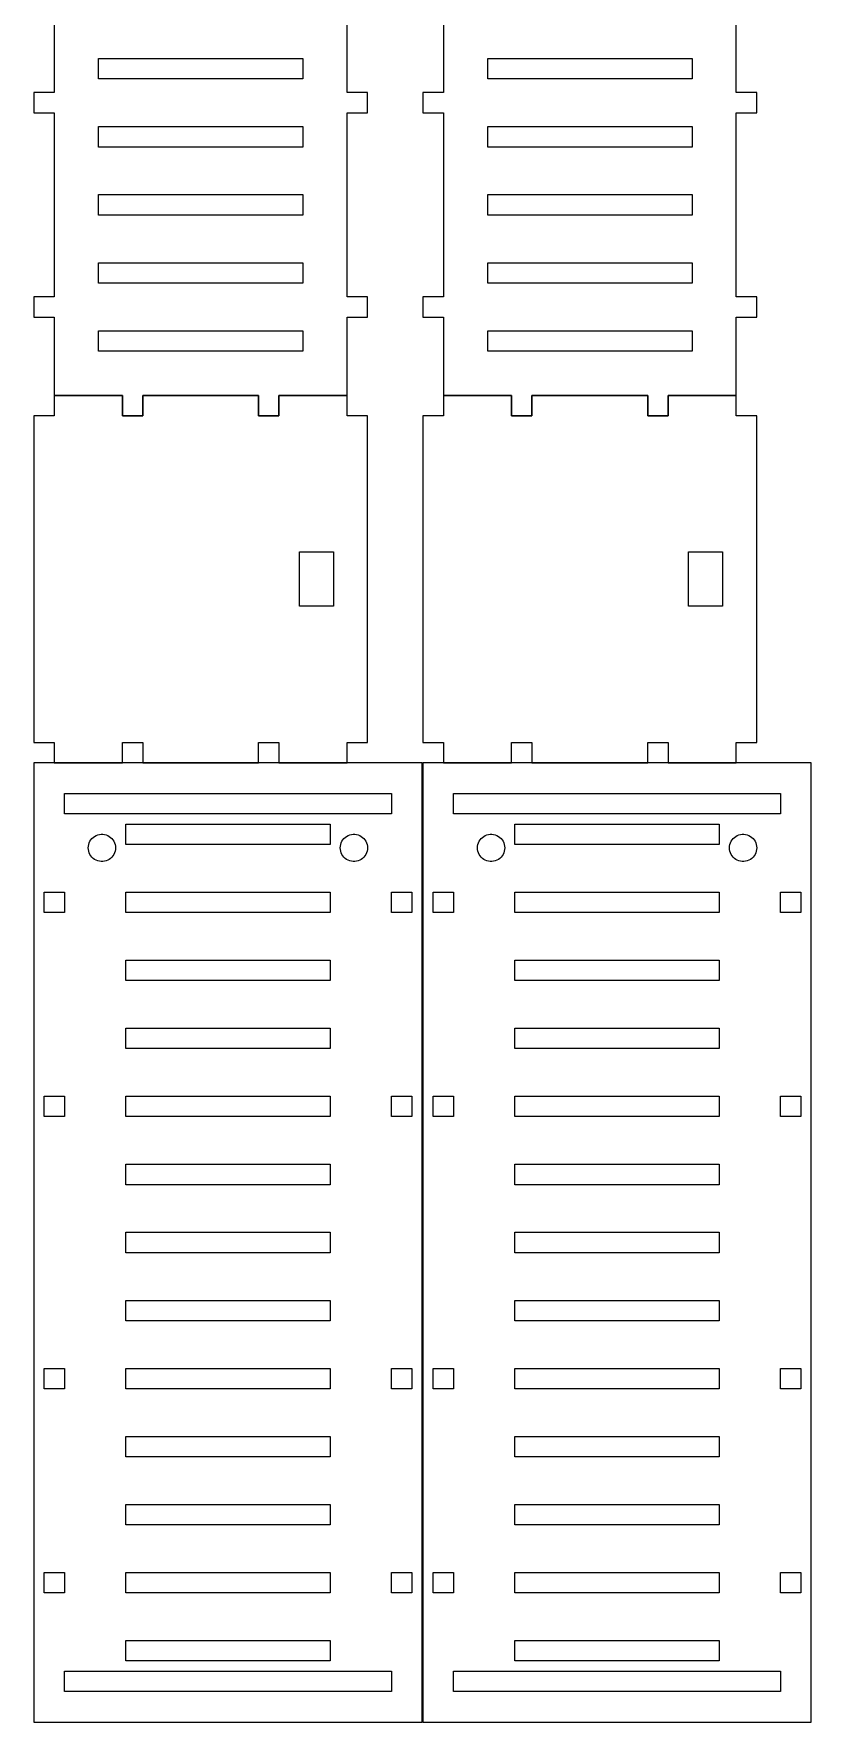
# Model space of a CAD drawing. Extents: x 0 to 571, y 0 to 504.
# Drawn here: x 0 to 114.1, y 0 to 248.1 of the extents above; entities that cross this region are included whole.
import ezdxf

# ---------------------------------------------------------------- set-up
doc = ezdxf.new("R2010")
doc.units = 0
doc.layers.add('Layer_1', color=7, linetype='CONTINUOUS')

msp = doc.modelspace()

# ---------------------------------------------------------------- linework, layer by layer
at = {"layer": 'Layer_1', "color": 7}
for p, q in [((2.999985, 276.500027), (2.999985, 239.500022)), ((45.999984, 239.500022), (45.999984, 276.500027)), ((60.141112, 276.500027), (60.141112, 239.500022)), ((103.141111, 239.500022), (103.141111, 276.500027)), ((9.499985, 241.500018), (9.499985, 244.500012)), ((9.499985, 244.500012), (39.499984, 244.500012)), ((39.499984, 244.500012), (39.499984, 241.500018)), ((66.641112, 241.500018), (66.641112, 244.500012)), ((66.641112, 244.500012), (96.641111, 244.500012)), ((96.641111, 244.500012), (96.641111, 241.500018)), ((39.499984, 241.500018), (9.499985, 241.500018)), ((96.641111, 241.500018), (66.641112, 241.500018)), ((2.999985, 239.500022), (-0.000016, 239.500022)), ((-0.000016, 239.500022), (-0.000016, 236.500028)), ((48.999985, 239.500022), (45.999984, 239.500022)), ((48.999985, 236.500028), (48.999985, 239.500022)), ((60.141112, 239.500022), (57.141111, 239.500022)), ((57.141111, 239.500022), (57.141111, 236.500028)), ((106.141112, 239.500022), (103.141111, 239.500022)), ((106.141112, 236.500028), (106.141112, 239.500022)), ((-0.000016, 236.500028), (2.999985, 236.500028)), ((2.999985, 236.500028), (2.999985, 209.500025)), ((45.999984, 209.500025), (45.999984, 236.500028)), ((45.999984, 236.500028), (48.999985, 236.500028)), ((57.141111, 236.500028), (60.141112, 236.500028)), ((60.141112, 236.500028), (60.141112, 209.500025)), ((103.141111, 209.500025), (103.141111, 236.500028)), ((103.141111, 236.500028), (106.141112, 236.500028)), ((9.499985, 231.500038), (9.499985, 234.500032)), ((9.499985, 234.500032), (39.499984, 234.500032)), ((39.499984, 234.500032), (39.499984, 231.500038)), ((66.641112, 231.500038), (66.641112, 234.500032)), ((66.641112, 234.500032), (96.641111, 234.500032)), ((96.641111, 234.500032), (96.641111, 231.500038)), ((39.499984, 231.500038), (9.499985, 231.500038)), ((96.641111, 231.500038), (66.641112, 231.500038)), ((9.499985, 221.50003), (9.499985, 224.500024)), ((9.499985, 224.500024), (39.499984, 224.500024)), ((39.499984, 224.500024), (39.499984, 221.50003)), ((66.641112, 221.50003), (66.641112, 224.500024)), ((66.641112, 224.500024), (96.641111, 224.500024)), ((96.641111, 224.500024), (96.641111, 221.50003)), ((39.499984, 221.50003), (9.499985, 221.50003)), ((96.641111, 221.50003), (66.641112, 221.50003)), ((9.499985, 211.500021), (9.499985, 214.500015)), ((9.499985, 214.500015), (39.499984, 214.500015)), ((39.499984, 214.500015), (39.499984, 211.500021)), ((66.641112, 211.500021), (66.641112, 214.500015)), ((66.641112, 214.500015), (96.641111, 214.500015)), ((96.641111, 214.500015), (96.641111, 211.500021)), ((39.499984, 211.500021), (9.499985, 211.500021)), ((96.641111, 211.500021), (66.641112, 211.500021)), ((2.999985, 209.500025), (-0.000016, 209.500025)), ((-0.000016, 209.500025), (-0.000016, 206.500031)), ((48.999985, 209.500025), (45.999984, 209.500025)), ((48.999985, 206.500031), (48.999985, 209.500025)), ((60.141112, 209.500025), (57.141111, 209.500025)), ((57.141111, 209.500025), (57.141111, 206.500031)), ((106.141112, 209.500025), (103.141111, 209.500025)), ((106.141112, 206.500031), (106.141112, 209.500025)), ((-0.000016, 206.500031), (2.999985, 206.500031)), ((2.999985, 206.500031), (2.999985, 195.000012)), ((45.999984, 195.000012), (45.999984, 206.500031)), ((45.999984, 206.500031), (48.999985, 206.500031)), ((57.141111, 206.500031), (60.141112, 206.500031)), ((60.141112, 206.500031), (60.141112, 195.000012)), ((103.141111, 195.000012), (103.141111, 206.500031)), ((103.141111, 206.500031), (106.141112, 206.500031)), ((9.499985, 201.500013), (9.499985, 204.500035)), ((9.499985, 204.500035), (39.499984, 204.500035)), ((39.499984, 204.500035), (39.499984, 201.500013)), ((66.641112, 201.500013), (66.641112, 204.500035)), ((66.641112, 204.500035), (96.641111, 204.500035)), ((96.641111, 204.500035), (96.641111, 201.500013)), ((39.499984, 201.500013), (9.499985, 201.500013)), ((96.641111, 201.500013), (66.641112, 201.500013)), ((2.999985, 195.000012), (12.999985, 195.000012)), ((13.000002, 195.000012), (2.999994, 195.000012)), ((2.999994, 195.000012), (2.999994, 192.000012)), ((12.999985, 195.000012), (12.999985, 192.000018)), ((13.000002, 192.000012), (13.000002, 195.000012)), ((15.999985, 192.000018), (15.999985, 195.000012)), ((15.999985, 195.000012), (32.999985, 195.000012)), ((32.99999, 195.000012), (15.999996, 195.000012)), ((15.999996, 195.000012), (15.999996, 192.000012)), ((32.999985, 195.000012), (32.999985, 192.000018)), ((32.99999, 192.000012), (32.99999, 195.000012)), ((45.999993, 195.000012), (35.999984, 195.000012)), ((35.999984, 195.000012), (35.999984, 192.000012)), ((35.999984, 192.000018), (35.999984, 195.000012)), ((35.999984, 195.000012), (45.999984, 195.000012)), ((45.999993, 192.000012), (45.999993, 195.000012)), ((60.141112, 195.000012), (70.141112, 195.000012)), ((70.141129, 195.000012), (60.141121, 195.000012)), ((60.141121, 195.000012), (60.141121, 192.000012)), ((70.141112, 195.000012), (70.141112, 192.000018)), ((70.141129, 192.000012), (70.141129, 195.000012)), ((73.141112, 192.000018), (73.141112, 195.000012)), ((73.141112, 195.000012), (90.141111, 195.000012)), ((90.141117, 195.000012), (73.141123, 195.000012)), ((73.141123, 195.000012), (73.141123, 192.000012)), ((90.141111, 195.000012), (90.141111, 192.000018)), ((90.141117, 192.000012), (90.141117, 195.000012)), ((103.14112, 195.000012), (93.141111, 195.000012)), ((93.141111, 195.000012), (93.141111, 192.000012)), ((93.141111, 192.000018), (93.141111, 195.000012)), ((93.141111, 195.000012), (103.141111, 195.000012)), ((103.14112, 192.000012), (103.14112, 195.000012)), ((2.999994, 192.000012), (0, 192.000012)), ((0, 192.000012), (0, 144.000012)), ((12.999985, 192.000018), (15.999985, 192.000018)), ((15.999996, 192.000012), (13.000002, 192.000012)), ((32.999985, 192.000018), (35.999984, 192.000018)), ((35.999984, 192.000012), (32.99999, 192.000012)), ((48.999992, 192.000012), (45.999993, 192.000012)), ((48.999992, 144.000012), (48.999992, 192.000012)), ((60.141121, 192.000012), (57.141127, 192.000012)), ((57.141127, 192.000012), (57.141127, 144.000012)), ((70.141112, 192.000018), (73.141112, 192.000018)), ((73.141123, 192.000012), (70.141129, 192.000012)), ((90.141111, 192.000018), (93.141111, 192.000018)), ((93.141111, 192.000012), (90.141117, 192.000012)), ((106.141119, 192.000012), (103.14112, 192.000012)), ((106.141119, 144.000012), (106.141119, 192.000012)), ((38.999978, 172.000012), (43.999991, 172.000012)), ((38.999978, 164.000013), (38.999978, 172.000012)), ((43.999991, 172.000012), (43.999991, 164.000013)), ((96.141105, 172.000012), (101.141118, 172.000012)), ((96.141105, 164.000013), (96.141105, 172.000012)), ((101.141118, 172.000012), (101.141118, 164.000013)), ((43.999991, 164.000013), (38.999978, 164.000013)), ((101.141118, 164.000013), (96.141105, 164.000013)), ((0, 144.000012), (2.999994, 144.000012)), ((2.999994, 144.000012), (2.999994, 141.000013)), ((13.000002, 141.000013), (13.000002, 144.000012)), ((13.000002, 144.000012), (15.999996, 144.000012)), ((15.999996, 144.000012), (15.999996, 141.000013)), ((32.99999, 141.000013), (32.99999, 144.000012)), ((32.99999, 144.000012), (35.999984, 144.000012)), ((35.999984, 144.000012), (35.999984, 141.000013)), ((45.999993, 144.000012), (48.999992, 144.000012)), ((45.999993, 141.000013), (45.999993, 144.000012)), ((57.141127, 144.000012), (60.141121, 144.000012)), ((60.141121, 144.000012), (60.141121, 141.000013)), ((70.141129, 141.000013), (70.141129, 144.000012)), ((70.141129, 144.000012), (73.141123, 144.000012)), ((73.141123, 144.000012), (73.141123, 141.000013)), ((90.141117, 141.000013), (90.141117, 144.000012)), ((90.141117, 144.000012), (93.141111, 144.000012)), ((93.141111, 144.000012), (93.141111, 141.000013)), ((103.14112, 144.000012), (106.141119, 144.000012)), ((103.14112, 141.000013), (103.14112, 144.000012)), ((56.999999, 141.000016), (0, 141.000016)), ((0, 141.000016), (0, 0.000001)), ((2.999994, 141.000013), (13.000002, 141.000013)), ((15.999996, 141.000013), (32.99999, 141.000013)), ((35.999984, 141.000013), (45.999993, 141.000013)), ((56.999999, 0.000001), (56.999999, 141.000016)), ((114.141126, 141.000016), (57.141127, 141.000016)), ((57.141127, 141.000016), (57.141127, 0.000001)), ((60.141121, 141.000013), (70.141129, 141.000013)), ((73.141123, 141.000013), (90.141117, 141.000013)), ((93.141111, 141.000013), (103.14112, 141.000013)), ((114.141126, 0.000001), (114.141126, 141.000016)), ((4.499999, 133.500014), (4.499999, 136.500013)), ((4.499999, 136.500013), (52.499999, 136.500013)), ((52.499999, 136.500013), (52.499999, 133.500014)), ((61.641126, 133.500014), (61.641126, 136.500013)), ((61.641126, 136.500013), (109.641126, 136.500013)), ((109.641126, 136.500013), (109.641126, 133.500014)), ((52.499999, 133.500014), (4.499999, 133.500014)), ((13.5, 129.000014), (13.5, 132.000014)), ((13.5, 132.000014), (43.499999, 132.000014)), ((43.499999, 132.000014), (43.499999, 129.000014)), ((109.641126, 133.500014), (61.641126, 133.500014)), ((70.641126, 129.000014), (70.641126, 132.000014)), ((70.641126, 132.000014), (100.641126, 132.000014)), ((100.641126, 132.000014), (100.641126, 129.000014)), ((8.062799, 128.997415), (8.140499, 129.236215)), ((8.140499, 129.236215), (8.247399, 129.463513)), ((8.247399, 129.463513), (8.381999, 129.675615)), ((8.381999, 129.675615), (8.542099, 129.869115)), ((8.542099, 129.869115), (8.725199, 130.041014)), ((8.725199, 130.041014), (8.928399, 130.188616)), ((8.928399, 130.188616), (9.148499, 130.309613)), ((9.148499, 130.309613), (9.381999, 130.402114)), ((9.381999, 130.402114), (9.625199, 130.464615)), ((9.625199, 130.464615), (9.8744, 130.496015)), ((9.8744, 130.496015), (10.125599, 130.496015)), ((10.125599, 130.496015), (10.374799, 130.464615)), ((10.374799, 130.464615), (10.618, 130.402114)), ((10.618, 130.402114), (10.851599, 130.309613)), ((10.851599, 130.309613), (11.071699, 130.188616)), ((11.071699, 130.188616), (11.274899, 130.041014)), ((11.274899, 130.041014), (11.457899, 129.869115)), ((11.457899, 129.869115), (11.618, 129.675615)), ((11.618, 129.675615), (11.752599, 129.463513)), ((11.752599, 129.463513), (11.8596, 129.236215)), ((11.8596, 129.236215), (11.937199, 128.997415)), ((45.0628, 128.997415), (45.140399, 129.236215)), ((45.140399, 129.236215), (45.247399, 129.463513)), ((45.247399, 129.463513), (45.381999, 129.675615)), ((45.381999, 129.675615), (45.5421, 129.869115)), ((45.5421, 129.869115), (45.725099, 130.041014)), ((45.725099, 130.041014), (45.928299, 130.188616)), ((45.928299, 130.188616), (46.1484, 130.309613)), ((46.1484, 130.309613), (46.381999, 130.402114)), ((46.381999, 130.402114), (46.6252, 130.464615)), ((46.6252, 130.464615), (46.8744, 130.496015)), ((46.8744, 130.496015), (47.125599, 130.496015)), ((47.125599, 130.496015), (47.3748, 130.464615)), ((47.3748, 130.464615), (47.617999, 130.402114)), ((47.617999, 130.402114), (47.851499, 130.309613)), ((47.851499, 130.309613), (48.071599, 130.188616)), ((48.071599, 130.188616), (48.274799, 130.041014)), ((48.274799, 130.041014), (48.4579, 129.869115)), ((48.4579, 129.869115), (48.617999, 129.675615)), ((48.617999, 129.675615), (48.752599, 129.463513)), ((48.752599, 129.463513), (48.8595, 129.236215)), ((48.8595, 129.236215), (48.9372, 128.997415)), ((65.203926, 128.997415), (65.281626, 129.236215)), ((65.281626, 129.236215), (65.388526, 129.463513)), ((65.388526, 129.463513), (65.523126, 129.675615)), ((65.523126, 129.675615), (65.683226, 129.869115)), ((65.683226, 129.869115), (65.866326, 130.041014)), ((65.866326, 130.041014), (66.069526, 130.188616)), ((66.069526, 130.188616), (66.289626, 130.309613)), ((66.289626, 130.309613), (66.523126, 130.402114)), ((66.523126, 130.402114), (66.766326, 130.464615)), ((66.766326, 130.464615), (67.015527, 130.496015)), ((67.015527, 130.496015), (67.266726, 130.496015)), ((67.266726, 130.496015), (67.515926, 130.464615)), ((67.515926, 130.464615), (67.759126, 130.402114)), ((67.759126, 130.402114), (67.992726, 130.309613)), ((67.992726, 130.309613), (68.212826, 130.188616)), ((68.212826, 130.188616), (68.416026, 130.041014)), ((68.416026, 130.041014), (68.599026, 129.869115)), ((68.599026, 129.869115), (68.759126, 129.675615)), ((68.759126, 129.675615), (68.893726, 129.463513)), ((68.893726, 129.463513), (69.000726, 129.236215)), ((69.000726, 129.236215), (69.078326, 128.997415)), ((102.203926, 128.997415), (102.281526, 129.236215)), ((102.281526, 129.236215), (102.388526, 129.463513)), ((102.388526, 129.463513), (102.523126, 129.675615)), ((102.523126, 129.675615), (102.683226, 129.869115)), ((102.683226, 129.869115), (102.866226, 130.041014)), ((102.866226, 130.041014), (103.069426, 130.188616)), ((103.069426, 130.188616), (103.289526, 130.309613)), ((103.289526, 130.309613), (103.523126, 130.402114)), ((103.523126, 130.402114), (103.766326, 130.464615)), ((103.766326, 130.464615), (104.015526, 130.496015)), ((104.015526, 130.496015), (104.266726, 130.496015)), ((104.266726, 130.496015), (104.515926, 130.464615)), ((104.515926, 130.464615), (104.759126, 130.402114)), ((104.759126, 130.402114), (104.992626, 130.309613)), ((104.992626, 130.309613), (105.212726, 130.188616)), ((105.212726, 130.188616), (105.415926, 130.041014)), ((105.415926, 130.041014), (105.599027, 129.869115)), ((105.599027, 129.869115), (105.759126, 129.675615)), ((105.759126, 129.675615), (105.893726, 129.463513)), ((105.893726, 129.463513), (106.000626, 129.236215)), ((106.000626, 129.236215), (106.078326, 128.997415)), ((8, 128.500015), (8.015798, 128.750713)), ((8.015799, 128.249314), (8.000001, 128.500015)), ((8.015799, 128.750713), (8.062799, 128.997415)), ((8.062799, 128.002613), (8.015799, 128.249314)), ((8.140499, 127.763714), (8.062799, 128.002613)), ((8.247399, 127.536514), (8.140499, 127.763714)), ((8.381999, 127.324413), (8.247399, 127.536514)), ((8.542099, 127.130913), (8.381999, 127.324413)), ((8.725199, 126.959014), (8.542099, 127.130913)), ((8.928399, 126.811313), (8.725199, 126.959014)), ((9.148499, 126.690313), (8.928399, 126.811313)), ((9.381999, 126.597914), (9.148499, 126.690313)), ((9.625199, 126.535416), (9.381999, 126.597914)), ((10.618, 126.597914), (10.374799, 126.535416)), ((10.851599, 126.690313), (10.618, 126.597914)), ((11.071699, 126.811313), (10.851599, 126.690313)), ((11.274899, 126.959014), (11.071699, 126.811313)), ((11.457899, 127.130913), (11.274899, 126.959014)), ((11.618, 127.324413), (11.457899, 127.130913)), ((11.752599, 127.536514), (11.618, 127.324413)), ((11.8596, 127.763714), (11.752599, 127.536514)), ((11.937199, 128.002613), (11.8596, 127.763714)), ((11.937199, 128.997415), (11.984199, 128.750713)), ((11.984199, 128.249314), (11.937199, 128.002613)), ((11.984199, 128.750713), (11.999998, 128.500015)), ((11.999999, 128.500015), (11.984201, 128.249314)), ((43.499999, 129.000014), (13.5, 129.000014)), ((44.999999, 128.500015), (45.015798, 128.750713)), ((45.015799, 128.249314), (45.000001, 128.500015)), ((45.015799, 128.750713), (45.0628, 128.997415)), ((45.0628, 128.002613), (45.015799, 128.249314)), ((45.140399, 127.763714), (45.0628, 128.002613)), ((45.247399, 127.536514), (45.140399, 127.763714)), ((45.381999, 127.324413), (45.247399, 127.536514)), ((45.5421, 127.130913), (45.381999, 127.324413)), ((45.725099, 126.959014), (45.5421, 127.130913)), ((45.928299, 126.811313), (45.725099, 126.959014)), ((46.1484, 126.690313), (45.928299, 126.811313)), ((46.381999, 126.597914), (46.1484, 126.690313)), ((46.6252, 126.535416), (46.381999, 126.597914)), ((47.617999, 126.597914), (47.3748, 126.535416)), ((47.851499, 126.690313), (47.617999, 126.597914)), ((48.071599, 126.811313), (47.851499, 126.690313)), ((48.274799, 126.959014), (48.071599, 126.811313)), ((48.4579, 127.130913), (48.274799, 126.959014)), ((48.617999, 127.324413), (48.4579, 127.130913)), ((48.752599, 127.536514), (48.617999, 127.324413)), ((48.8595, 127.763714), (48.752599, 127.536514)), ((48.9372, 128.002613), (48.8595, 127.763714)), ((48.9372, 128.997415), (48.984199, 128.750713)), ((48.984199, 128.249314), (48.9372, 128.002613)), ((48.984199, 128.750713), (48.999998, 128.500015)), ((48.999999, 128.500015), (48.984201, 128.249314)), ((65.141126, 128.500015), (65.156925, 128.750713)), ((65.156926, 128.249314), (65.141128, 128.500015)), ((65.156926, 128.750713), (65.203926, 128.997415)), ((65.203926, 128.002613), (65.156926, 128.249314)), ((65.281626, 127.763714), (65.203926, 128.002613)), ((65.388526, 127.536514), (65.281626, 127.763714)), ((65.523126, 127.324413), (65.388526, 127.536514)), ((65.683226, 127.130913), (65.523126, 127.324413)), ((65.866326, 126.959014), (65.683226, 127.130913)), ((66.069526, 126.811313), (65.866326, 126.959014)), ((66.289626, 126.690313), (66.069526, 126.811313)), ((66.523126, 126.597914), (66.289626, 126.690313)), ((66.766326, 126.535416), (66.523126, 126.597914)), ((67.759126, 126.597914), (67.515926, 126.535416)), ((67.992726, 126.690313), (67.759126, 126.597914)), ((68.212826, 126.811313), (67.992726, 126.690313)), ((68.416026, 126.959014), (68.212826, 126.811313)), ((68.599026, 127.130913), (68.416026, 126.959014)), ((68.759126, 127.324413), (68.599026, 127.130913)), ((68.893726, 127.536514), (68.759126, 127.324413)), ((69.000726, 127.763714), (68.893726, 127.536514)), ((69.078326, 128.002613), (69.000726, 127.763714)), ((69.078326, 128.997415), (69.125326, 128.750713)), ((69.125326, 128.249314), (69.078326, 128.002613)), ((69.125326, 128.750713), (69.141125, 128.500015)), ((69.141126, 128.500015), (69.125328, 128.249314)), ((100.641126, 129.000014), (70.641126, 129.000014)), ((102.141126, 128.500015), (102.156925, 128.750713)), ((102.156926, 128.249314), (102.141128, 128.500015)), ((102.156926, 128.750713), (102.203926, 128.997415)), ((102.203926, 128.002613), (102.156926, 128.249314)), ((102.281526, 127.763714), (102.203926, 128.002613)), ((102.388526, 127.536514), (102.281526, 127.763714)), ((102.523126, 127.324413), (102.388526, 127.536514)), ((102.683226, 127.130913), (102.523126, 127.324413)), ((102.866226, 126.959014), (102.683226, 127.130913)), ((103.069426, 126.811313), (102.866226, 126.959014)), ((103.289526, 126.690313), (103.069426, 126.811313)), ((103.523126, 126.597914), (103.289526, 126.690313)), ((103.766326, 126.535416), (103.523126, 126.597914)), ((104.759126, 126.597914), (104.515926, 126.535416)), ((104.992626, 126.690313), (104.759126, 126.597914)), ((105.212726, 126.811313), (104.992626, 126.690313)), ((105.415926, 126.959014), (105.212726, 126.811313)), ((105.599027, 127.130913), (105.415926, 126.959014)), ((105.759126, 127.324413), (105.599027, 127.130913)), ((105.893726, 127.536514), (105.759126, 127.324413)), ((106.000626, 127.763714), (105.893726, 127.536514)), ((106.078326, 128.002613), (106.000626, 127.763714)), ((106.078326, 128.997415), (106.125326, 128.750713)), ((106.125326, 128.249314), (106.078326, 128.002613)), ((106.125326, 128.750713), (106.141125, 128.500015)), ((106.141126, 128.500015), (106.125328, 128.249314)), ((9.8744, 126.503914), (9.625199, 126.535416)), ((10.125599, 126.503914), (9.8744, 126.503914)), ((10.374799, 126.535416), (10.125599, 126.503914)), ((46.8744, 126.503914), (46.6252, 126.535416)), ((47.125599, 126.503914), (46.8744, 126.503914)), ((47.3748, 126.535416), (47.125599, 126.503914)), ((67.015527, 126.503914), (66.766326, 126.535416)), ((67.266726, 126.503914), (67.015527, 126.503914)), ((67.515926, 126.535416), (67.266726, 126.503914)), ((104.015526, 126.503914), (103.766326, 126.535416)), ((104.266726, 126.503914), (104.015526, 126.503914)), ((104.515926, 126.535416), (104.266726, 126.503914)), ((1.5, 119.000015), (1.5, 122.000014)), ((1.5, 122.000014), (4.499999, 122.000014)), ((4.499999, 122.000014), (4.499999, 119.000015)), ((13.5, 119.000015), (13.5, 122.000014)), ((13.5, 122.000014), (43.499999, 122.000014)), ((43.499999, 122.000014), (43.499999, 119.000015)), ((52.499999, 119.000015), (52.499999, 122.000014)), ((52.499999, 122.000014), (55.499999, 122.000014)), ((55.499999, 122.000014), (55.499999, 119.000015)), ((58.641126, 119.000015), (58.641126, 122.000014)), ((58.641126, 122.000014), (61.641126, 122.000014)), ((61.641126, 122.000014), (61.641126, 119.000015)), ((70.641126, 119.000015), (70.641126, 122.000014)), ((70.641126, 122.000014), (100.641126, 122.000014)), ((100.641126, 122.000014), (100.641126, 119.000015)), ((109.641126, 119.000015), (109.641126, 122.000014)), ((109.641126, 122.000014), (112.641126, 122.000014)), ((112.641126, 122.000014), (112.641126, 119.000015)), ((4.499999, 119.000015), (1.5, 119.000015)), ((43.499999, 119.000015), (13.5, 119.000015)), ((55.499999, 119.000015), (52.499999, 119.000015)), ((61.641126, 119.000015), (58.641126, 119.000015)), ((100.641126, 119.000015), (70.641126, 119.000015)), ((112.641126, 119.000015), (109.641126, 119.000015)), ((13.5, 109.000015), (13.5, 112.000014)), ((13.5, 112.000014), (43.499999, 112.000014)), ((43.499999, 112.000014), (43.499999, 109.000015)), ((70.641126, 109.000015), (70.641126, 112.000014)), ((70.641126, 112.000014), (100.641126, 112.000014)), ((100.641126, 112.000014), (100.641126, 109.000015)), ((43.499999, 109.000015), (13.5, 109.000015)), ((100.641126, 109.000015), (70.641126, 109.000015)), ((13.5, 99.000015), (13.5, 102.000015)), ((13.5, 102.000015), (43.499999, 102.000015)), ((43.499999, 102.000015), (43.499999, 99.000015)), ((70.641126, 99.000015), (70.641126, 102.000015)), ((70.641126, 102.000015), (100.641126, 102.000015)), ((100.641126, 102.000015), (100.641126, 99.000015)), ((43.499999, 99.000015), (13.5, 99.000015)), ((100.641126, 99.000015), (70.641126, 99.000015)), ((1.5, 89.000015), (1.5, 92.000015)), ((1.5, 92.000015), (4.499999, 92.000015)), ((4.499999, 92.000015), (4.499999, 89.000015)), ((13.5, 89.000015), (13.5, 92.000015)), ((13.5, 92.000015), (43.499999, 92.000015)), ((43.499999, 92.000015), (43.499999, 89.000015)), ((52.499999, 89.000015), (52.499999, 92.000015)), ((52.499999, 92.000015), (55.499999, 92.000015)), ((55.499999, 92.000015), (55.499999, 89.000015)), ((58.641126, 89.000015), (58.641126, 92.000015)), ((58.641126, 92.000015), (61.641126, 92.000015)), ((61.641126, 92.000015), (61.641126, 89.000015)), ((70.641126, 89.000015), (70.641126, 92.000015)), ((70.641126, 92.000015), (100.641126, 92.000015)), ((100.641126, 92.000015), (100.641126, 89.000015)), ((109.641126, 89.000015), (109.641126, 92.000015)), ((109.641126, 92.000015), (112.641126, 92.000015)), ((112.641126, 92.000015), (112.641126, 89.000015)), ((4.499999, 89.000015), (1.5, 89.000015)), ((43.499999, 89.000015), (13.5, 89.000015)), ((55.499999, 89.000015), (52.499999, 89.000015)), ((61.641126, 89.000015), (58.641126, 89.000015)), ((100.641126, 89.000015), (70.641126, 89.000015)), ((112.641126, 89.000015), (109.641126, 89.000015)), ((13.5, 79.000013), (13.5, 82.000007)), ((13.5, 82.000007), (43.499999, 82.000007)), ((43.499999, 82.000007), (43.499999, 79.000013)), ((70.641126, 79.000013), (70.641126, 82.000007)), ((70.641126, 82.000007), (100.641126, 82.000007)), ((100.641126, 82.000007), (100.641126, 79.000013)), ((43.499999, 79.000013), (13.5, 79.000013)), ((100.641126, 79.000013), (70.641126, 79.000013)), ((13.5, 69.000004), (13.5, 72.000027)), ((13.5, 72.000027), (43.499999, 72.000027)), ((43.499999, 72.000027), (43.499999, 69.000004)), ((70.641126, 69.000004), (70.641126, 72.000027)), ((70.641126, 72.000027), (100.641126, 72.000027)), ((100.641126, 72.000027), (100.641126, 69.000004)), ((43.499999, 69.000004), (13.5, 69.000004)), ((100.641126, 69.000004), (70.641126, 69.000004)), ((13.5, 59.000024), (13.5, 62.000018)), ((13.5, 62.000018), (43.499999, 62.000018)), ((43.499999, 62.000018), (43.499999, 59.000024)), ((70.641126, 59.000024), (70.641126, 62.000018)), ((70.641126, 62.000018), (100.641126, 62.000018)), ((100.641126, 62.000018), (100.641126, 59.000024)), ((43.499999, 59.000024), (13.5, 59.000024)), ((100.641126, 59.000024), (70.641126, 59.000024)), ((1.5, 49.000016), (1.5, 52.00001)), ((1.5, 52.00001), (4.499999, 52.00001)), ((4.499999, 52.00001), (4.499999, 49.000016)), ((13.5, 49.000016), (13.5, 52.00001)), ((13.5, 52.00001), (43.499999, 52.00001)), ((43.499999, 52.00001), (43.499999, 49.000016)), ((52.499999, 49.000016), (52.499999, 52.00001)), ((52.499999, 52.00001), (55.499999, 52.00001)), ((55.499999, 52.00001), (55.499999, 49.000016)), ((58.641126, 49.000016), (58.641126, 52.00001)), ((58.641126, 52.00001), (61.641126, 52.00001)), ((61.641126, 52.00001), (61.641126, 49.000016)), ((70.641126, 49.000016), (70.641126, 52.00001)), ((70.641126, 52.00001), (100.641126, 52.00001)), ((100.641126, 52.00001), (100.641126, 49.000016)), ((109.641126, 49.000016), (109.641126, 52.00001)), ((109.641126, 52.00001), (112.641126, 52.00001)), ((112.641126, 52.00001), (112.641126, 49.000016)), ((4.499999, 49.000016), (1.5, 49.000016)), ((43.499999, 49.000016), (13.5, 49.000016)), ((55.499999, 49.000016), (52.499999, 49.000016)), ((61.641126, 49.000016), (58.641126, 49.000016)), ((100.641126, 49.000016), (70.641126, 49.000016)), ((112.641126, 49.000016), (109.641126, 49.000016)), ((13.5, 39.000008), (13.5, 42.000002)), ((13.5, 42.000002), (43.499999, 42.000002)), ((43.499999, 42.000002), (43.499999, 39.000008)), ((70.641126, 39.000008), (70.641126, 42.000002)), ((70.641126, 42.000002), (100.641126, 42.000002)), ((100.641126, 42.000002), (100.641126, 39.000008)), ((43.499999, 39.000008), (13.5, 39.000008)), ((100.641126, 39.000008), (70.641126, 39.000008)), ((13.5, 29.000028), (13.5, 32.000022)), ((13.5, 32.000022), (43.499999, 32.000022)), ((43.499999, 32.000022), (43.499999, 29.000028)), ((70.641126, 29.000028), (70.641126, 32.000022)), ((70.641126, 32.000022), (100.641126, 32.000022)), ((100.641126, 32.000022), (100.641126, 29.000028)), ((43.499999, 29.000028), (13.5, 29.000028)), ((100.641126, 29.000028), (70.641126, 29.000028)), ((1.5, 19.00002), (1.5, 22.000014)), ((1.5, 22.000014), (4.499999, 22.000014)), ((4.499999, 22.000014), (4.499999, 19.00002)), ((13.5, 19.00002), (13.5, 22.000014)), ((13.5, 22.000014), (43.499999, 22.000014)), ((43.499999, 22.000014), (43.499999, 19.00002)), ((52.499999, 19.00002), (52.499999, 22.000014)), ((52.499999, 22.000014), (55.499999, 22.000014)), ((55.499999, 22.000014), (55.499999, 19.00002)), ((58.641126, 19.00002), (58.641126, 22.000014)), ((58.641126, 22.000014), (61.641126, 22.000014)), ((61.641126, 22.000014), (61.641126, 19.00002)), ((70.641126, 19.00002), (70.641126, 22.000014)), ((70.641126, 22.000014), (100.641126, 22.000014)), ((100.641126, 22.000014), (100.641126, 19.00002)), ((109.641126, 19.00002), (109.641126, 22.000014)), ((109.641126, 22.000014), (112.641126, 22.000014)), ((112.641126, 22.000014), (112.641126, 19.00002)), ((4.499999, 19.00002), (1.5, 19.00002)), ((43.499999, 19.00002), (13.5, 19.00002)), ((55.499999, 19.00002), (52.499999, 19.00002)), ((61.641126, 19.00002), (58.641126, 19.00002)), ((100.641126, 19.00002), (70.641126, 19.00002)), ((112.641126, 19.00002), (109.641126, 19.00002)), ((13.5, 9.000012), (13.5, 12.000006)), ((13.5, 12.000006), (43.499999, 12.000006)), ((43.499999, 12.000006), (43.499999, 9.000012)), ((70.641126, 9.000012), (70.641126, 12.000006)), ((70.641126, 12.000006), (100.641126, 12.000006)), ((100.641126, 12.000006), (100.641126, 9.000012)), ((4.499999, 4.500006), (4.499999, 7.5)), ((4.499999, 7.5), (52.499999, 7.5)), ((43.499999, 9.000012), (13.5, 9.000012)), ((52.499999, 7.5), (52.499999, 4.500006)), ((61.641126, 4.500006), (61.641126, 7.5)), ((61.641126, 7.5), (109.641126, 7.5)), ((100.641126, 9.000012), (70.641126, 9.000012)), ((109.641126, 7.5), (109.641126, 4.500006)), ((52.499999, 4.500006), (4.499999, 4.500006)), ((109.641126, 4.500006), (61.641126, 4.500006)), ((0, 0.000001), (56.999999, 0.000001)), ((57.141127, 0.000001), (114.141126, 0.000001))]:
    msp.add_line(p, q, dxfattribs=at)

doc.saveas('drawing.dxf')
